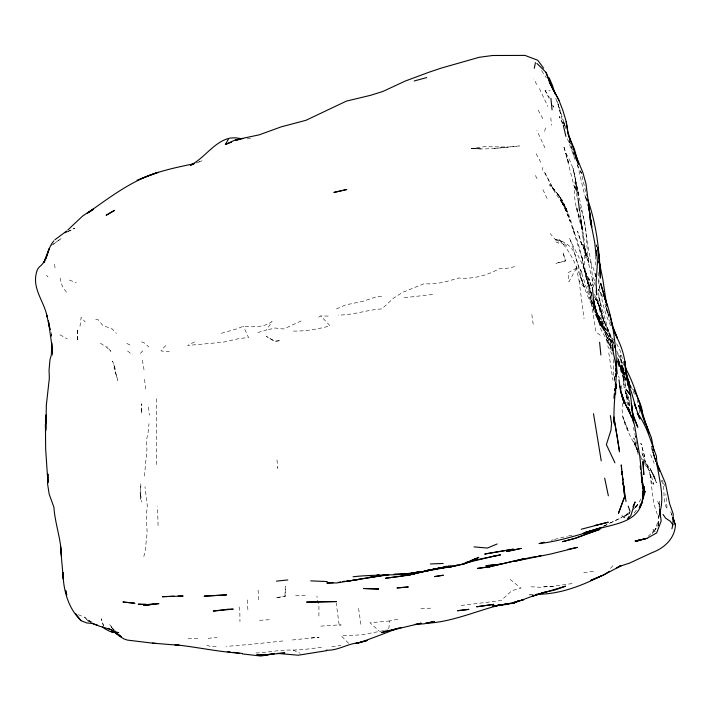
<?xml version="1.0" encoding="UTF-8"?>
<svg xmlns="http://www.w3.org/2000/svg" width="711" height="711" viewBox="0 0 711 711"><rect width="100%" height="100%" fill="white"/><g stroke="black" fill="none" stroke-linecap="round" stroke-linejoin="round"><path stroke-width="0.53" stroke-dasharray="3.56 2.67" d="M141.756 412.14L141.773 403.786L141.738 413.5L141.658 412.211M156.696 464.585L156.376 398.293M318.892 616.028L318.946 606.323L316.848 595.969M613.211 359.49L613.611 375.15L614.997 382.314M622.623 403.288C619.512 421.827 631.91 436.918 638.647 453.067L633.323 440.953L637.323 450.196M595.409 276.828L595.489 271.291M658.146 524.834L658.324 514.115L658.528 518.141L653.764 503.53L649.898 473.197L652.218 484.049M658.173 524.905L658.297 520.772L654.947 529.837L658.768 524.718L654.893 529.891M284.96 595.845L285.28 586.291L285.422 596.102L275.77 597.88L285.422 596.102M144.404 476.068L146.946 449.628L146.279 441.167L148.119 432.332L149.008 423.703M591.57 304.219C583.704 289.43 580.247 273.033 575.839 257.018C573.501 247.215 565.005 241.287 555.567 239.376L555.451 241.544L558.464 243.118L550.127 233.537M79.996 326.26L81.125 317.39L85.249 321.959M388.73 628.782L389.824 620.934L398.587 619.032M542.502 170.116L542.902 167.378M143.826 556.642L145.115 551.292L147.133 532.832L146.35 515.004L147.319 505.965L144.982 486.751M544.59 131.331L546.19 125.767M640.913 498.953L637.163 505.637L632.763 509.84M257.817 332.544L266.429 330.073L272.064 321.568C263.968 327.558 253.045 327.122 243.482 326.269L236.896 328.846L219.859 333.743M634.203 512.995L638.114 507.761M654.253 530.744L651.676 534.183L652.982 532.441M610.527 568.382L614.357 564.107M634.87 507.521L638.38 503.655L634.692 507.761M140.316 353.403L144.466 349.145M165.805 345.59L161.006 350.381L161.237 350.967L169.378 351.758M648.121 536.378L653.427 531.286M629.742 512.018L624.8 516.284L630.435 511.644M634.452 508.338L636.869 506.348L634.256 508.383M624.693 515.848L629.91 511.778M53.263 244.344L61.315 238.434L51.325 245.419M339.689 625.822L341.182 624.756L319.461 626.24M318.777 317.133L320.812 315.942L328.846 316.093M68.007 231.697L74.886 228.16L66.967 231.795M194.521 341.938L187.615 345.457L222.774 342.258L239.323 338.525L248.557 337.574L243.482 326.269M623.823 516.524L629.795 513.502L624.871 515.973M603.772 526.06L621.894 517.439M610.314 522.914L621.938 517.421M301.18 320.928L283.716 329.006L275.059 328.011L266.429 330.073M603.79 526.193L607.532 524.469L603.559 526.202M336.472 308.921L345.359 304.992L363.303 301.224L378.003 296.247L382.207 296.763M196.272 163.006L202.075 160.766L196.112 162.979M565.236 260.759L555.753 263.461L565.565 260.981L562.89 252.227L565.565 260.981M551.212 540.316L553.229 539.773M554.553 539.382L567.414 536.165M383.531 630.639L361.926 634.834L341.147 635.803L349.163 643.819M514.702 266.705L505.112 268.705L499.264 268.705C486.751 275.681 472.735 279.334 458.355 277.983C447.432 281.503 435.905 284.889 424.325 283.627L402.559 292.408L393.503 298.185L381.851 308.921C367.134 309.792 353.091 315.231 338.258 315.017M568.498 535.952L573.91 534.912M553.327 586.255L542.36 586.939L553.327 586.255L573.759 583.34M448.072 565.707L452.383 564.934M384.544 630.461L387.584 629.937M445.468 566.196L447.175 565.92M331.77 646.859L340.853 645.49M533.197 594.307L528.131 595.045L530.219 594.849M432.572 294.434L403.715 297.82M583.775 572.622L594.147 571.209M282.836 640.958C264.057 643.064 245.277 644.957 226.436 646.361M461.172 605.47L501.184 600.528L511.92 590.619L521.012 588.184L510.231 579.509M208.101 638.389L217.051 637.34M321.496 647.383L302.859 649.623L292.639 650.121C279.467 649.481 266.607 653.027 253.471 653M389.824 620.934L369.978 622.783L379.478 631.341M494.198 148.457L519.465 145.942C503.272 147.364 487.026 150.19 470.753 148.297L481.267 148.919L471.455 148.572L484.253 146.688L508.072 147.026M311.231 637.989L319.088 637.243L292.274 639.98M247.09 138.876L252.361 138.423M259.524 620.321L269.505 619.708M295.607 595.56L306.032 595.178M420.921 608.429L430.67 608.198M216.197 646.699L211.016 646.779L206.51 644.984M293.51 331.077C305.863 331.308 318.181 329.06 330.064 325.842L320.812 315.942M549.105 98.367L545.115 90.573L550.19 90.537M197.854 638.647L186.575 638.398M531.099 586.779L542.582 587.41M95.718 319.257L98.34 319.861L102.775 325.442L112.329 329.042L116.391 333.361M69.385 280.081L76.264 282.676M141.569 341.884L144.395 342.969L148.786 346.888M78.272 614.642L84.698 617.335L92.243 623.476L84.698 617.335M293.172 650.121L300.104 653.222M126.762 343.413L131.393 345.679M92.128 622.187L86.564 619.157L88.671 621.929M59.982 334.845L67.287 338.889M555.567 239.376L566.445 246.05L564.027 243.278L558.206 238.949C570.906 250.992 577.261 267.558 582.922 283.716L580.025 275.406L584.931 288.355L579.092 280.712L575.972 266.065M100.375 343.235L106.41 347.137L110.88 351.296L106.81 346.524M600.297 335.263L596.031 332.01L591.703 305.055M127.58 351.021L132.513 354.869M113.129 628.959L115.413 631.172M111.574 627.404L113.849 629.644L109.512 624.418L112.534 628.782M46.482 275.175L48.019 277.059M643.162 460.897L652.334 472.646L656.431 482.769L650.21 468.691L639.704 455.164M598.475 315.515L604.697 328.838L594.023 306.628L595.32 310.991L599.631 319.719L593.178 301.944C593.685 306.832 595.303 311.711 598.475 315.515C604.812 323.576 605.337 334.845 612.153 342.791M601.719 319.95L596.387 312.636L594.058 306.921L601.15 329.922L611.558 348.221M277.201 467.598L277.877 468.522L276.695 457.315M562.33 203.062L555.211 192.957L544.111 171.413L553.842 190.015L549.425 184.736C563.29 197.205 569.68 215.193 574.372 232.737L572.391 227.173L577.732 241.687L582.691 260.164C576.008 240.434 571.066 219.77 561.308 201.329L568.409 215.806L570.32 221.548L564.596 206.901L560.055 199.738L567.805 212.42L564.596 206.901M614.455 341.031C606.741 329.335 595.045 319.123 594.512 304.157L597.773 317.515L594.876 306.148L598.298 318.661L605.425 332.055L607.923 341.715L612.5 353.216M66.452 292.177L62.87 287.04L60.408 281.574L60.159 277.93M602.413 295.163L598.653 289.599L602.706 297.251M536.734 84.511L533.81 78.868M644.575 463.776L649.392 470.993L641.678 452.276L649.712 473.055L650.805 477.445M612.162 354.593L607.772 346.07L605.372 331.682L599.755 321.488L595.516 308.298L597.516 317.035L604.972 329.673L610.953 347.039M541.631 70.647L546.332 77.837M618.117 359.313L624.116 369.747M617.859 361.917L624.693 373.506M545.115 90.573L549.479 97.567M536.138 153.7L541.284 163.272M617.841 359.882L623.965 369.907M538.103 110.072L543.444 119.635M611.256 347.448L606.074 338.374L611.62 348.861M599.755 321.488L603.861 328.349L597.516 317.035L600.608 325.638L593.525 300.433M617.921 361.081L623.778 371.142M617.281 361.019L625.031 374.324L620.374 365.925L617.566 357.624M623.84 365.152L616.624 350.932M563.201 123.341L559.228 116.453L562.863 124.309M659.301 504.526L657.471 501.219L658.857 504.09M594.369 296.62L601.159 309.489L595.587 298.798L598.502 304.166L602.421 314.218L594.476 294.238M539.427 88.537L547.905 106.614M610.678 325.798C603.683 311.107 600.555 294.621 598.102 278.65M611.691 346.195L600.44 324.074L604.163 330.659L599.631 323.656L595.756 314.573L601.702 327.087C591.365 309.214 587.286 288.782 580.443 269.549L582.3 273.442C575.501 262.661 574.746 249.561 569.458 238.105C576.541 254.547 587.526 269.833 589.481 287.991L588.29 278.845L583.029 266.705L587.233 275.095L591.241 285.751M617.708 363.454L624.151 379.603L621.352 370.155L617.886 362.477M616.588 343.715L619.841 349.936L623.867 363.392M640.727 457.129L642.264 460.088M624.756 377.026L617.619 361.908M552.598 105.184L553.593 107.139L552.776 105.219M542.946 189.677L547.923 200.298M535.427 175.484L537.996 180.603M613.415 343.191L606.918 329.957L597.711 299.509C599.942 315.222 604.999 330.517 612.527 344.666M613.931 344.231L605.665 324.483L612.313 343.058M617.637 353.927L620.739 360.29L625.547 388.313M623.174 368.449L624.125 370.413M617.201 360.415L623.663 374.377L617.663 361.41M611.522 342.569L608.207 335.725L611.433 344.808M575.119 159.682L566.756 136.903M577.35 164.534L581.358 173.28L586.566 195.436M636.576 448.552L638.238 452.169M544.982 147.888L536.903 130.557M624.054 370.911L623.209 368.973L624 370.813M661.221 480.334C666.047 489.141 661.888 500.348 667.14 509.112L665.816 493.861M631.021 386.304L632.737 390.33M633.163 391.334L634.443 394.347M594.689 280.863L592.201 274.846L591.356 264.012L588.139 247.197L584.806 223.476L573.066 168.285L578.763 195.907L575.181 178.63L578.31 197.631M598.013 288.888L598.84 290.897M628.115 405.297L626.951 402.479L625.582 391.752L629.733 407.021M655.871 461.172L653.809 456.035L651.516 446.348L655.107 459.937L653.809 456.035L653.009 452.009L655.96 461.43M650.689 454.711L654.173 463.421M662.368 480.058L663.132 481.987M663.523 482.947L664.669 485.844M574.292 155.167L569.164 140.636M671.939 515.093L670.517 511.476L672.002 515.502M580.567 171.227L581.358 173.28L580.389 169.805M564.898 125.358L563.388 121.252L565.227 126.798M555.762 98.367L558.562 106.072L563.405 124.123M577.279 164.819C581.047 176.461 582.167 188.922 586.708 200.422M655.889 461.786L653.071 451.769M613.246 342.027C609.523 330.988 602.866 321.239 600.688 309.587M595.311 285.333C583.411 261.755 590.041 234.612 581.269 210.269M637.687 451.023L633.794 437.896L637.092 449.005M654.991 457.644L653.631 453.707L655.764 461.75L655.213 458.515M574.159 156.02L569.849 142.067M582.665 261.906L585.882 276.535L590.53 290.79L591.863 297.011M608.9 315.951L604.981 303.864L607.852 314.084L606.67 307.836M591.392 286.009L589.055 278.668L591.134 286.035M565.84 128.647L556.651 99.229M617.832 358.646L621.725 371.053L623.849 381.7L623.254 376.066L624.071 386.873L626.986 397.405L625.582 391.752M586.735 200.191L585.429 195.987L587.49 205.63M611.842 342.844L598.493 295.812L600.768 305.694L597.942 290.168M593.578 300.664L594.467 303.526L593.552 299.615M103.575 626.124L101.318 618.81L103.397 625.564M610.642 323.327L605.985 306.93M590.246 289.066C585.766 277.219 583.224 264.776 585.064 252.076L585.517 256.28L583.1 238.754M591.952 295.278L590.37 290.124L591.836 295.945M585.882 276.535L592.307 299.073M569.058 140.138L569.68 142.191L569.076 140.2M592.565 298.851L597.151 316.439L593.943 300.673M624.693 375.47L620.072 355.047L625.742 380.447M653.009 452.009L655.764 461.75M618.606 376.012L619.192 378.119M621.245 385.522L622.507 391.192M629.999 403.892L627.635 394.587L629.973 406.07M635.501 437.043L633.323 426.698M560.526 113.831L557.939 103.451L558.562 106.072M580.487 207.114L581.003 209.221M651.596 476.308L653.569 484.333L652.858 481.471M625.742 380.403L622.267 366.103L626.098 388.579M637.358 450.214L635.376 436.154M628.453 405.234L626.631 393.805M639.207 409.9L639.909 413.038M590.53 290.79L591.401 294.923M625.778 392.73L626.578 396.64L626.062 392.472M580.949 221.663L582.949 231.59L580.007 215.344L583.438 234.621M593.321 287.12L592.05 279.512L593.143 286.035M637.198 399.44L638.185 404.666M598.191 272.437L599.666 288.017L599.382 285.2M595.454 276.623C594.032 264.794 585.322 255.836 583.473 244.104L585.322 254.04L588.948 263.701L584.922 247.917L586.086 258.12L584.087 238.656M637.554 451.289L638.14 454.507M239.074 606.803L239.847 611.193L239.963 621.734M142.369 360.184L144.031 369.889M651.863 448.374L652.2 450.392L651.987 448.223M140.52 494.287L141.836 502.117M360.859 624.258L358.468 607.478M608.794 352.949L612.962 380.287M623.112 381.052L624.214 387.993M339.103 624.507L336.196 602.812M596.698 244.966L597.027 247.09M594.005 299.544L595.827 311.676L594.147 300.051M579.918 211.611L582.202 227.813M577.039 196.84L574.977 182.292L576.265 192.37C576.399 178.479 573.164 164.543 565.565 152.794L574.897 189.348L574.488 185.873C573.359 200.706 578.079 215.166 581.927 229.324L581.225 225.494L582.478 234.666M531.837 314.564L533.357 325.469M659.515 508.987L659.061 505.717L659.417 508.792M579.092 280.712L584.051 318.732M614.571 376.59L614.997 379.843M54.587 264.323L55.307 270.438M596.449 244.815L596.689 246.886M144.555 379.372L145.657 389.006M614.482 376.457L615.042 381.647M148.492 407.003L149.363 415.215M52.41 352.132L52.792 356.202L52.587 350.816M52.25 350.327L52.792 356.202M550.821 117.866L551.478 125.172M659.417 504.561L659.177 501.459L659.435 506.659M595.285 255.64L595.48 265.034M258.084 590.094L258.795 600.28M247.392 599.924L247.872 610.011M51.725 336.179L51.547 332.073L51.654 336.347M158.064 525.598L157.566 506.739M77.366 330.073L77.855 341.236L77.366 330.073M140.831 483.764L140.751 499.211L140.12 492.51L140.831 483.764M576.47 268.171L568.916 281.796L567.885 272.766L576.47 268.171M279.734 340.676L274.757 341.378L266.358 336.436L274.961 341.236L279.734 340.676M558.624 195.258L552.029 187.233L562.517 200.618L558.624 195.258L566.498 209.247L558.624 195.258M564.427 204.857L563.761 203.684L566.809 209.976L564.427 204.857M654.582 476.726L650.21 468.691L655.844 480.903L654.582 476.726M594.254 306.023L589.73 297.145L587.873 285.866L590.619 297.207L594.254 306.023M586.877 255.667L580.354 240.727L577.554 231.199L582.665 246.388L580.354 240.727L586.877 255.667M628.391 431.07L622.765 416.708L628.391 431.07M604.083 321.648L595.996 297.376L604.59 323.078L602.226 316.999L604.083 321.648M115.404 369.507L112.631 361.117L115.404 369.507M568.516 162.579L563.619 145.915L568.516 162.579M588.655 285.689L584.7 271.184L581.794 256.369L584.7 271.184L588.655 285.689M594.112 310.423L590.21 296.238L594.112 310.423M116.497 375.843L114.089 367.703L117.83 380.438L116.497 375.843M644.753 456.809L640.842 443.166L644.753 456.809M580.736 222.97L576.408 206.519L580.736 222.97"/><path stroke-width="1.07" d="M642.486 495.069L643.508 490.901L642.024 502.526L639.402 507.583C645.197 498.455 643.651 487.63 641.633 477.641L642.131 482.236L640.967 472.362M62.932 572.711C63.35 589.988 68.078 608.323 81.063 620.667L86.635 622.925L92.243 623.476L97.7 625.209M642.602 415.864C642.753 406.434 637.643 397.982 633.848 389.628M615.824 383.7L615.53 394.329L615.433 383.62M671.913 528.762L672.882 524.851L673.237 514.026L669.646 503.815L665.425 483.213L656.697 462.568M615.486 385.806L616.357 388.437L615.584 383.647M615.904 376.11L615.993 373.95M616.082 371.8C616.579 362.361 612.304 353.456 612.571 343.964L612.846 350.612M615.753 376.092L615.886 373.942M616.09 370.715L616.224 368.565C616.57 386.873 612.98 404.941 614.215 423.329L613.966 420.139M613.913 398.24L614.34 393.85M614.651 390.561L614.864 388.366M643.046 490.403L643.508 494.483L644.388 486.706L642.86 499.282L645.197 491.31L643.588 494.181M534.308 68.274L535.427 62.639M672.917 517.857L675.45 525.145C674.659 538.645 664.207 548.199 652.147 552.607L629.546 563.112L618.632 566.658M45.851 430.83L46.339 405.119L49.343 378.225L49.05 370.271L49.983 359.704L51.316 354.976L51.805 344.986L48.375 320.91L50.037 329.646L46.73 315.204L47.175 316.973C44.722 303.179 34.19 291.386 35.648 276.899C36.225 273.282 36.688 269.282 39.629 266.714C48.117 260.084 46.953 248.459 53.876 240.86M45.975 258.715L49.166 248.69L43.762 262.661L44.935 260.813M628.675 516.79L627.822 518.781L630.879 515.546L635.083 501.895L632.95 506.863M231.599 142.12L225.378 144.457L228.924 138.325C213.344 142.582 204.537 158.171 190.468 165.236L193.374 164.117M640.069 505.148L642.024 502.526C635.91 524.94 609.078 523.936 591.152 531.268C574.008 536.218 556.864 541.604 539.054 543.586L544.119 542.226M67.794 230.017L82.689 215.993L93.008 209.087M66.656 231.022L54.898 239.767M92.919 209.736L87.453 213.122C109.716 197.4 131.926 180.292 158.366 172.258L137.081 180.194M609.603 571.262L602.537 575.537L590.779 580.38L601.186 575.919C581.074 586.068 559.308 594.458 536.485 594.272M602.955 575.279L602.537 575.537L620.979 565.778M621.058 565.672L616.801 567.84L620.303 566.072L619.743 566.312M518.061 601.026L513.289 603.239L492.403 606.083L505.388 604.59L510.551 603.372M353.056 576.781C377.283 573.901 401.911 576.568 425.853 571.049C443.557 566.365 462.825 567.698 478.743 557.291L469.775 561.148M463.128 564.454L475.481 558.624M517.919 601.079L513.289 603.239L534.157 595.569L543.257 592.681L531.695 596.378L565.574 586.166L555.069 589.952L541.4 592.956M64.985 232.701L66.967 231.795M225.378 144.457L235.501 139.863L243.02 138.574M597.231 529.197L582.789 533.543L597.596 528.806M638.913 540.218L635.838 541.498L647.303 538.2L656.688 532.912L661.177 520.985L659.666 510.08M497.113 543.986L487.337 548.057L474.024 546.883M235.75 140.556L240.94 138.609L235.35 137.792L229.635 138.085M194.13 163.717C175.884 167.432 157.638 171.378 140.485 178.95M585.393 532.352L602.43 527.251M593.383 530.282L600.351 527.9M465.714 562.499L468.762 561.486M401.457 627.449L381.398 632.568L394.578 629.528C382.74 634.114 371.098 638.629 359.153 642.753C347.688 643.428 337.761 650.956 326.225 650.192M398.356 628.293L391.281 630.319L421.179 623.183L415.304 624.418M417.135 572.826L408.425 575.252L385.495 578.239L400.835 576.212M417.33 572.764L408.425 575.252L418.877 572.586M595.534 525.322L594.849 525.518L608.269 522.203L581.216 529.251M414.184 80.983L426.707 77.561M417.321 572.755L410.256 574.497M521.243 600.342L523.652 599.684L510.747 603.195M585.473 532.326L595.605 529.677M462.985 563.619L497.22 555.335M528.931 557.851L515.573 561.095L551.149 553.922L577.305 547.39L567.68 549.434M501.699 604.59C476.326 610.74 452.187 622.205 425.72 623.316L434.305 621.45L424.325 623.778L415.322 624.542M501.344 604.661L497.033 605.701L502.481 604.732M462.186 564.161L450.641 566.898L454.151 566.072L438.18 568.293L425.853 571.049M512.613 602.884L515.715 602.155L512.498 602.857M444.597 567.031L412.94 573.697L401.057 574.906L416.673 573.342L428.475 570.56L424.849 571.288M477.303 559.664L500.597 554.864L492.723 556.402M510.347 603.328L495.025 605.843L502.544 604.643M440.776 567.778L436.812 568.596L446.668 566.978M442.757 567.36L444.739 566.951M536.912 556.437L529.962 557.602M538.938 556.011L540.973 555.593M448.49 566.649L450.57 566.232M474.281 560.295L476.29 559.895M427.169 570.186L429.177 569.787M429.568 570.186L413.571 573.333L454.151 566.072M338.374 582.398L340.48 581.98M342.595 581.571L344.702 581.154M446.935 566.987L430.857 569.68L447.121 566.951M417.801 572.79L404.906 575.279L416.673 573.342L412.94 573.697M409.847 573.51L405.27 574.328L394.258 574.328M411.9 573.128L413.953 572.746M416.006 572.355L418.059 571.973M538.974 555.931L540.982 555.567M265.967 654.493L256.68 654.911L266.003 654.787L274.259 653.782L260.813 656.022L242.442 653.924M401.884 576.026L403.972 575.643M406.07 575.261L408.158 574.879M418.326 572.079L405.857 573.839M541.489 592.956L546.741 592.041L544.493 592.423M333.121 582.673L326.811 583.011L336.783 582.949L373.408 577.012L369.071 577.403M418.29 572.088L405.27 574.328L417.401 572.595L412.033 573.146M359.49 579.394L345.662 581.456L385.22 574.968L382.038 575.386L369.267 577.616L388.801 574.799M445.37 567.289L447.406 566.943M449.45 566.596L451.485 566.249M453.52 565.894L457.591 565.201L453.334 565.912M449.068 566.623L451.201 566.267M438.42 568.187L445.735 567.085M270.1 654.316L266.003 654.787L284.809 652.974L277.361 653.409L298.211 655.213L326.749 650.654M276.49 581.145L287.831 579.936M408.825 573.466L394.178 574.319M239.714 139.498L235.501 139.863L259.213 134.841L281.138 126.878L305.943 120.31L346.381 101.131L370.538 95.327L382.705 91.532L405.27 81.045L428.937 72.246L441.104 68.14L479.214 57.289L492.59 55.502L524.985 55.405L537.783 60.266L543.648 68.265M173.946 596.156L162.392 596.716L183.127 596.058L178.141 595.951M430.484 563.947L443.184 563.467M377.017 574.923L379.167 574.843M145.915 604.226L138.254 604.19L148.128 604.919L158.926 603.612L143.675 605.23L153.567 604.252L149.194 604.234M310.716 580.878L327.229 581.554M115.093 632.266L116.257 633.857L123.892 638.913L127.358 640.087L152.394 643.126L179.296 645.312L174.986 644.735C197.56 647.081 219.61 652.156 242.291 653.373M152.394 643.126L155.611 643.339M227.333 651.587L230.346 651.96M119.217 634.861L121.501 637.083L114.951 632.275L117.359 633.368L110.552 631.457L118.755 632.63L109.761 631.368L104.286 628.462M233.359 652.334L239.509 653.293M110.552 631.457L114.071 632.106M92.27 623.289C99.105 626.711 106.623 627.822 113.591 630.746L107.885 628.337M622.125 515.955L624.409 517.617M653.187 529.784L654.938 531.277M102.722 626.871L104.224 628.213M536.929 63.448L545.995 72.335L553.522 90.395L549.603 82.68L545.995 72.335M626.542 390.01L630.524 394.987L633.51 422.681M75.739 613.771L81.063 620.667M672.882 524.851L670.357 521.332L665.523 518.079L663.061 514.462M625.476 367.969C635.901 387.113 640.762 408.781 647.623 429.408M591.579 227.618L585.988 183.918L582.913 172.675L574.355 151.941L577.465 160.802L567.938 132.655L566.178 121.501L562.996 110.774L558.988 100.358L549.603 82.68M558.988 100.358L551.638 86.564M613.735 331.468C619.743 341.973 624.436 353.687 625.351 365.836L624.853 361.641L625.538 371.871L628.311 385.691L624.853 361.641L626.747 378.465L630.524 394.987L626.009 389.61M568.987 137.152L570.32 139.756L568.285 134.601M614.926 462.817L606.376 444.606L610.971 430.208L611.567 423.463L610.314 415.606M570.764 140.76L574.284 148.759L578.763 164.534M627.342 378.492L629.119 382.562L627.431 378.679M640.895 410.549L638.647 405.412L651.454 437.896L653.924 450.978M549.185 77.828L552.483 85.516L555.051 93.95M633.074 416.202L637.82 427.267L632.586 413.144M642.14 414.842L645.464 424.298M627.555 382.669L631.492 392.303L635.972 408.158L634.31 403.253L639.882 418.957L637.243 413.047C647.054 425.649 650.601 441.504 656.422 456.08C657.044 475.135 665.594 493.914 659.737 512.898L659.586 509.778L660.368 516.986L659.817 509.743M656.697 463.225L659.737 471.331M621.005 392.774L626.098 405.634L633.261 420.317L634.612 425.587L639.651 455.12L643.313 489.728L641.633 477.641L642.806 488.173M620.961 392.685L626.098 405.634L630.524 413.838L628.16 407.35L631.492 417.099M575.643 156.962L576.71 159.815M575.412 156.358L578.087 163.601M628.204 506.17L629.928 510.845M673.104 518.532L674.215 521.554L673.095 517.581M627.555 379.23L630.595 387.566L626.355 373.551M609.034 312.182L613.104 327.291L617.299 338.089L611.798 324.891M672.997 518.106L675.45 525.145M605.932 301.464L600.608 283.307L606.003 301.402L603.452 294.158C613.646 319.47 616.161 347.11 616.855 374.164L616.082 361.979M604.439 297.047L607.452 306.423L604.768 298.087M648.992 433.586L646.77 426.493L647.614 429.542M632.479 414.362L633.421 417.473L631.368 403.599L633.51 422.645M621.805 395.84L624.16 403.644L619.841 386.082M587.677 199.391C595.063 220.508 598.555 242.824 599.649 265.123M563.308 125.314L565.92 136.432M589.81 217.059L591.001 222.25L588.832 207.434L591.765 226.667L590.201 219.361L594.831 243.162L596.022 255.453M604.679 478.139L608.367 495.816M599.737 266.19L600.377 278.099L599.462 259.213L597.844 247.517L600.075 268.598L599.16 261.355L602.821 279.299L606.287 302.504M615.397 384.367L615.993 387.433L615.424 383.096M601.23 460.852L593.516 413.695M613.948 417.002L619.539 451.841L617.557 438.936M614.66 345.608L615.024 347.741L614.713 345.502M623.698 487.746L623.209 483.329L626.027 501.468M566.178 121.501L568.169 134.255M623.165 483.018L623.991 488.413L623.165 481.996M623.209 483.329L623.991 488.413M599.16 261.355L600.146 268.02L599.089 260.786M582.922 235.545L583.313 238.256M618.988 379.727L620.614 391.788M596.156 290.817L596.716 294.976L596.076 282.534L597.453 262.555L596.609 250.272M621.769 471.295L622.187 474.504M622.472 476.646L622.88 479.854M640.193 466.087L640.584 469.18M577.981 198.04L579.598 211.025M617.441 438.012L613.931 418.681M621.769 471.322L622.161 474.601M622.418 476.779L622.818 480.058M643.153 491.328L643.508 494.483M642.362 484.28L642.815 488.359M623.947 489.95L624.676 496.562L618.49 513.244L624.676 496.562L621.254 464.905L621.556 469.162M550.901 98.331L552.065 109.823M599.613 342.284L600.875 355.011M51.823 342.764L52.25 350.327M51.93 347.039L52.214 350.096M592.379 287.36L593.507 299.482M45.815 429.204L45.433 424.814L46.224 414.869L45.548 427.738L45.433 424.814L45.655 449.005L47.913 482.627L47.913 474.024L47.601 484.111L49.201 494.234L53.903 507.219C55.005 523.669 61.146 539.293 61.484 555.949L60.471 546.288L63.297 578.896L63.03 572.702M621.787 472.326L621.929 474.415M114.507 210.403L106.268 215.193L114.507 210.403M587.455 533.57L575.012 538.405L562.49 541.693L575.368 538.271L600.013 529.348L587.455 533.57M346.666 189.535L334.054 192.397L346.666 189.535M485.72 553.798L484.68 554.091L513.395 549.159L485.72 553.798M367.285 640.478L355.642 643.535L367.285 640.478M502.828 563.707L489.221 566.818L477.463 568.427L490.208 566.631L489.221 566.818L524.638 558.597L502.828 563.707M521.092 548.403L506.827 551.487L521.092 548.403M434.856 576.559L443.202 575.235L434.856 576.559M458.577 610.545L457.591 610.776L468.922 609.363L458.577 610.545M646.788 538.378L634.994 541.062L646.752 538.414M493.638 604.386L476.788 606.767L493.638 604.386M506.836 603.95L504.659 604.341L506.836 603.95M408.167 586.984L397.129 587.926L408.167 586.984M500.971 564.187L486.102 565.707L500.971 564.187M227.973 609.247L213.273 611.051L233.226 609.14L227.973 609.247M225.183 594.938L204.093 596.165L226.622 594.894L225.183 594.938M336.321 601.559L306.743 602.119L336.321 601.559M378.599 589.028L363.543 588.495L378.599 589.028M132.761 602.946L122.914 602.013L134.912 603.301L132.761 602.946M66.692 594.787L65.608 590.441L66.692 594.787M657.702 467.607L657.266 465.625L657.639 467.607M588.69 207.488L588.361 205.381L588.69 207.505M643.802 474.521L642.966 461.679L643.802 474.521"/></g></svg>
